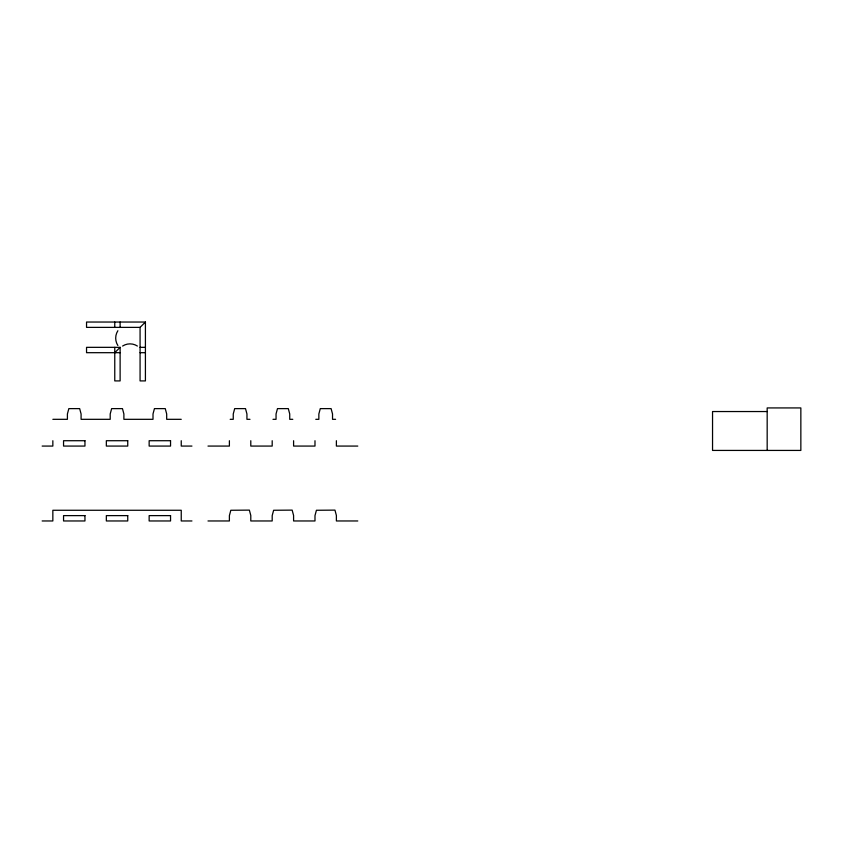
<?xml version="1.0" encoding="UTF-8"?>
<svg xmlns="http://www.w3.org/2000/svg" width="843" height="843" viewBox="0 0 843 843"><rect width="100%" height="100%" fill="white"/><g stroke="black" fill="none" stroke-linecap="round" stroke-linejoin="round"><path stroke-width="1.26" d="M114.764 352.69L120.117 347.337L86.544 347.337L86.544 352.69L120.117 352.69M140.075 327.379L145.417 322.037L86.544 322.037L86.544 327.379L140.075 327.379L140.075 380.91L145.417 380.91L145.417 322.037M140.075 347.337L145.417 347.337M140.075 352.69L145.417 352.69M767.172 411.542L712.546 411.542L712.546 450.425L800.85 450.425L800.85 407.928L767.172 407.928L767.172 450.425M52.846 419.319L67.408 419.319L67.408 413.976L68.841 408.623L79.663 408.623L81.086 413.976L81.086 419.319L110.201 419.319L110.201 413.976L111.634 408.623L122.456 408.623L123.889 413.976L123.889 419.319L153.004 419.319L153.004 413.976L154.438 408.623L165.26 408.623L166.682 413.976L166.682 419.319L181.245 419.319M230.192 419.319L233.248 419.319L233.248 413.976L234.681 408.623L245.503 408.623L246.936 413.976L246.936 419.319L249.992 419.319M272.984 419.319L276.051 419.319L276.051 413.976L277.484 408.623L288.306 408.623L289.729 413.976L289.729 419.319L292.795 419.319M315.788 419.319L318.854 419.319L318.854 413.976L320.277 408.623L331.099 408.623L332.532 413.976L332.532 419.319L335.588 419.319M42.15 446.073L52.846 446.073L52.846 440.72M191.941 446.073L181.245 446.073L181.245 440.72M207.989 446.073L229.391 446.073L229.391 440.72M357.79 446.073L336.389 446.073L336.389 440.72M42.15 520.963L52.846 520.963L52.846 510.268L181.245 510.268L181.245 520.963L191.941 520.963M207.989 520.963L229.391 520.963L229.391 515.621L230.824 510.268L249.359 510.12L250.792 515.473L250.792 520.963L272.194 520.963L272.194 515.621L273.627 510.268L292.152 510.12L293.585 515.473L293.596 520.963L314.987 520.963L314.987 515.621L316.42 510.268L334.956 510.12L336.389 515.473L336.389 520.963L357.79 520.963M314.987 440.72L314.987 446.073L293.596 446.073L293.596 440.72M272.194 440.72L272.194 446.073L250.792 446.073L250.792 440.72M120.117 322.037L120.117 327.379M120.117 347.337L120.117 380.91L114.764 380.91L114.764 347.337M114.764 322.037L114.764 327.379M122.604 346.041A13.625 13.625 0 0 1 137.388 346.041M117.872 345.525A13.625 13.625 0 0 1 117.872 330.73M84.953 440.72L63.552 440.72L63.552 446.073L84.953 446.073L84.953 440.72M127.746 440.72L106.344 440.72L106.344 446.073L127.746 446.073L127.746 440.72M170.549 440.72L149.148 440.72L149.148 446.073L170.549 446.073L170.549 440.72M84.953 515.621L63.552 515.621L63.552 520.963L84.953 520.963L84.953 515.621M127.746 515.621L106.344 515.621L106.344 520.963L127.746 520.963L127.746 515.621M170.549 515.621L149.148 515.621L149.148 520.963L170.549 520.963L170.549 515.621"/></g></svg>
